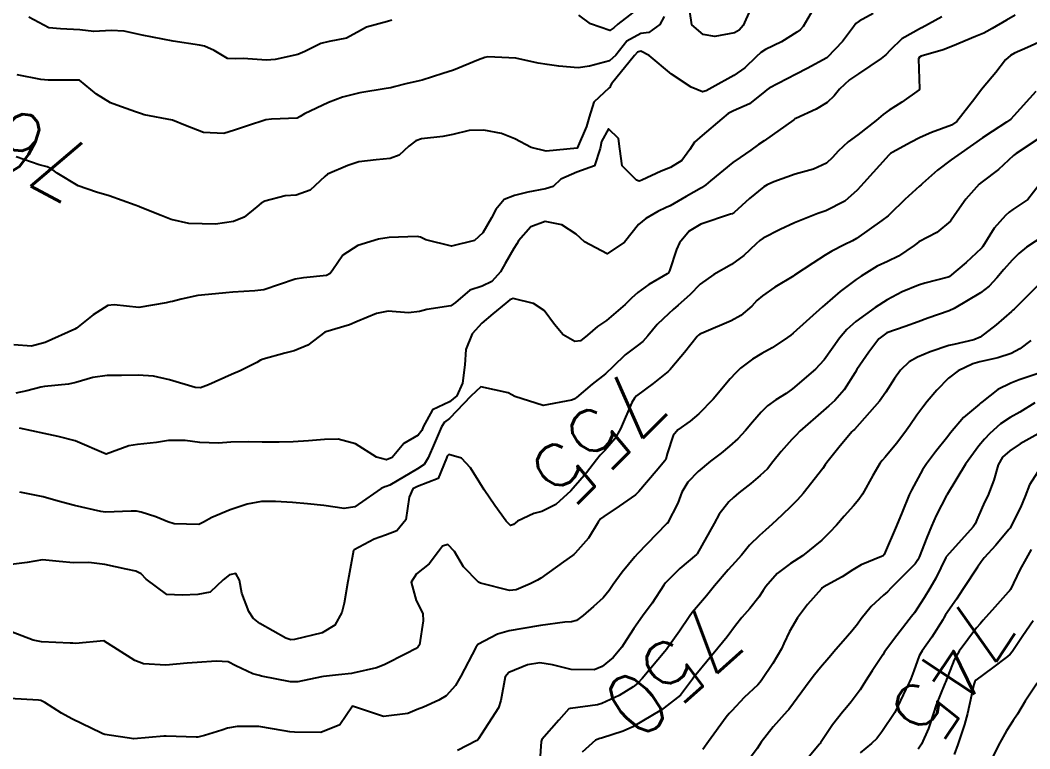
# Model space of a CAD drawing. Header units: metres. Extents: x 298520 to 308411, y 7433745 to 7450750.
# Drawn here: x 299663.7 to 299728.4, y 7449664.7 to 7449711.5 of the extents above; entities that cross this region are included whole.
import ezdxf
from ezdxf.enums import TextEntityAlignment as Align

# ---------------------------------------------------------------- set-up
doc = ezdxf.new("R2010")
doc.units = ezdxf.units.M
doc.header["$LTSCALE"] = 10
for name, color, linetype in [('Cotas', 45, 'Continuous'), ('Curvas de Nivel 1m', 11, 'Continuous'), ('Curvas de Nivel 5m', 15, 'Continuous')]:
    doc.layers.add(name, color=color, linetype=linetype)
doc.styles.add('Style-STANDARD', font='STANDARD.shx')

msp = doc.modelspace()

# ---------------------------------------------------------------- linework, layer by layer
at = {"layer": 'Curvas de Nivel 1m', "flags": 128}
for points, elevation in [([(299703.515, 7449712.364), (299702.008, 7449711.222), (299701.752, 7449710.973), (299701.497, 7449710.816), (299700.258, 7449711.242), (299699.508, 7449711.784)], 762), ([(299710.496, 7449712.137), (299710.045, 7449711.125), (299709.794, 7449710.832), (299709.496, 7449710.657), (299708.226, 7449710.415), (299707.494, 7449710.544), (299706.762, 7449711.167), (299706.631, 7449712.05)], 761), ([(299718.393, 7449711.908), (299717.507, 7449711.416), (299717.291, 7449711.256), (299717.124, 7449711.044), (299716.427, 7449710.113), (299715.473, 7449709.098), (299715.454, 7449709.079), (299715.424, 7449709.06), (299714.166, 7449708.373), (299713.462, 7449708.016), (299711.732, 7449707.106), (299711.564, 7449706.995), (299711.45, 7449706.891), (299710.452, 7449706.106), (299709.431, 7449705.653), (299709.084, 7449705.48), (299708.683, 7449705.141), (299707.412, 7449704.058), (299706.928, 7449703.645), (299706.639, 7449703.168), (299706.106, 7449702.462), (299705.391, 7449702.02), (299704.794, 7449701.781), (299703.539, 7449701.198), (299703.432, 7449701.149), (299703.382, 7449701.143), (299703.213, 7449701.203), (299702.295, 7449702.12), (299702.147, 7449703.219), (299702.054, 7449703.865), (299701.416, 7449704.5), (299700.95, 7449703.692), (299700.871, 7449703.235), (299700.502, 7449702.128), (299699.388, 7449701.72), (299698.359, 7449701.265), (299697.862, 7449700.786), (299697.373, 7449700.638), (299696.237, 7449700.424), (299695.367, 7449700.217), (299694.706, 7449699.964), (299694.176, 7449699.312), (299693.892, 7449698.77), (299693.338, 7449697.82), (299692.81, 7449697.328), (299691.329, 7449696.971), (299689.689, 7449697.366), (299689.335, 7449697.538), (299689.127, 7449697.58), (299687.334, 7449697.511), (299686.653, 7449697.4), (299685.329, 7449697.006), (299684.367, 7449696.385), (299683.72, 7449695.436), (299683.551, 7449695.196), (299683.307, 7449695.076), (299681.833, 7449694.934), (299681.303, 7449694.838), (299680.286, 7449694.492), (299679.293, 7449694.164), (299678.702, 7449694.085), (299677.29, 7449694.002), (299676.851, 7449693.955), (299675.287, 7449693.812), (299675.047, 7449693.782), (299673.981, 7449693.553), (299673.426, 7449693.414), (299673.281, 7449693.38), (299673.029, 7449693.312), (299671.277, 7449693.013), (299669.689, 7449693.196), (299669.278, 7449693.154), (299668.333, 7449692.559), (299667.264, 7449691.701), (299667.161, 7449691.632), (299665.254, 7449690.778), (299664.376, 7449690.544), (299663.252, 7449690.619)], 759), ([(299722.803, 7449711.677), (299721.524, 7449710.99), (299721.506, 7449710.977), (299720.228, 7449710.266), (299719.481, 7449709.555), (299719.222, 7449709.269), (299718.91, 7449709.018), (299717.463, 7449708.035), (299716.874, 7449707.631), (299716.236, 7449707.052), (299715.883, 7449706.619), (299715.44, 7449706.189), (299714.741, 7449705.759), (299713.424, 7449705.169), (299713.369, 7449705.136), (299713.301, 7449705.082), (299711.409, 7449703.732), (299711.037, 7449703.483), (299710.538, 7449703.119), (299709.865, 7449702.659), (299709.395, 7449702.328), (299707.963, 7449701.151), (299707.646, 7449700.889), (299707.376, 7449700.717), (299706.392, 7449700.145), (299705.359, 7449699.56), (299705.105, 7449699.434), (299704.583, 7449699.188), (299703.802, 7449698.741), (299703.344, 7449698.346), (299702.432, 7449697.214), (299701.325, 7449696.472), (299699.86, 7449697.245), (299699.338, 7449697.734), (299698.41, 7449698.331), (299697.346, 7449698.544), (299696.421, 7449698.21), (299695.634, 7449697.297), (299695.522, 7449697.107), (299695.328, 7449696.804), (299694.786, 7449695.838), (299694.487, 7449695.308), (299693.929, 7449694.689), (299693.299, 7449694.386), (299692.5, 7449694.127), (299691.598, 7449693.345), (299691.281, 7449693.136), (299689.742, 7449692.902), (299689.277, 7449692.774), (299688.573, 7449692.677), (299687.277, 7449692.784), (299686.52, 7449692.646), (299685.27, 7449692.116), (299684.782, 7449691.911), (299683.263, 7449691.469), (299683.202, 7449691.441), (299682.105, 7449690.602), (299681.244, 7449690.24), (299680.636, 7449690.082), (299679.236, 7449689.71), (299679.086, 7449689.641), (299678.844, 7449689.494), (299677.781, 7449688.951), (299677.225, 7449688.721), (299675.732, 7449688.046), (299675.218, 7449687.853), (299674.876, 7449687.885), (299673.225, 7449688.379), (299672.201, 7449688.603), (299671.229, 7449688.673), (299670.165, 7449688.665), (299669.228, 7449688.647), (299668.309, 7449688.537), (299667.221, 7449688.2), (299666.76, 7449688.097), (299665.217, 7449687.954), (299664.971, 7449687.908), (299664.08, 7449687.671), (299663.377, 7449687.513)], 758), ([(299704.981, 7449711.712), (299704.708, 7449711.188), (299704, 7449710.69), (299703.494, 7449710.616), (299702.579, 7449710.121), (299701.886, 7449709.224), (299701.469, 7449708.872), (299700.18, 7449708.529), (299699.465, 7449708.412), (299698.214, 7449708.514), (299697.466, 7449708.621), (299696.905, 7449708.716), (299695.47, 7449709.035), (299693.676, 7449709.113), (299693.471, 7449709.081), (299693.077, 7449708.934), (299691.462, 7449708.271), (299690.778, 7449708.038), (299689.455, 7449707.621), (299689.26, 7449707.567), (299688.4, 7449707.381), (299687.652, 7449707.187), (299687.45, 7449707.13), (299687.144, 7449707.088), (299685.447, 7449706.808), (299684.348, 7449706.527), (299683.44, 7449706.194), (299681.897, 7449705.463), (299681.619, 7449705.278), (299681.428, 7449705.17), (299679.79, 7449705.124), (299679.427, 7449705.066), (299678.244, 7449704.678), (299677.416, 7449704.412), (299676.728, 7449704.205), (299675.414, 7449704.26), (299674.255, 7449704.717), (299673.425, 7449705.052), (299671.613, 7449705.395), (299671.431, 7449705.448), (299671.062, 7449705.586), (299669.847, 7449706.014), (299669.439, 7449706.173), (299668.547, 7449706.722), (299667.453, 7449707.63), (299665.452, 7449707.613), (299664.981, 7449707.665), (299663.456, 7449707.969)], 761), ([(299727.506, 7449711.799), (299726.956, 7449711.47), (299726.033, 7449710.935), (299725.688, 7449710.741), (299725.49, 7449710.64), (299724.963, 7449710.423), (299723.481, 7449709.801), (299722.891, 7449709.564), (299721.475, 7449709.16), (299721.362, 7449709.103), (299721.306, 7449708.992), (299721.378, 7449707.066), (299721.348, 7449706.991), (299720.237, 7449706.206), (299719.433, 7449705.688), (299719.036, 7449705.409), (299718.597, 7449705.022), (299717.414, 7449704.113), (299716.798, 7449703.657), (299716.148, 7449703.053), (299715.792, 7449702.663), (299715.395, 7449702.296), (299714.561, 7449701.899), (299713.388, 7449701.578), (299712.027, 7449701.1), (299711.589, 7449700.899), (299711.378, 7449700.771), (299710.465, 7449700.021), (299709.466, 7449699.129), (299709.405, 7449699.076), (299709.352, 7449699.047), (299709.23, 7449699.01), (299707.345, 7449698.363), (299706.593, 7449697.915), (299705.963, 7449697.174), (299705.765, 7449696.739), (299705.315, 7449695.379), (299705.253, 7449695.241), (299705.179, 7449695.181), (299703.997, 7449694.498), (299703.295, 7449693.989), (299702.878, 7449693.618), (299702.474, 7449693.212), (299701.272, 7449692.178), (299700.708, 7449691.796), (299700.066, 7449691.242), (299699.618, 7449690.886), (299699.257, 7449690.828), (299698.504, 7449691.261), (299697.937, 7449691.937), (299697.278, 7449692.835), (299696.596, 7449693.287), (299695.287, 7449693.593), (299695.073, 7449693.515), (299694.813, 7449693.305), (299693.982, 7449692.607), (299693.27, 7449692.009), (299692.65, 7449691.329), (299692.256, 7449690.327), (299692.198, 7449689.336), (299692.045, 7449688.161), (299691.679, 7449687.343), (299691.209, 7449686.972), (299690.106, 7449686.459), (299689.526, 7449685.367), (299689.439, 7449685.117), (299689.185, 7449684.815), (299688.265, 7449684.296), (299687.534, 7449683.394), (299687.161, 7449683.239), (299686.526, 7449683.406), (299685.176, 7449684.268), (299684.051, 7449684.56), (299683.179, 7449684.535), (299682.164, 7449684.47), (299681.177, 7449684.4), (299680.279, 7449684.376), (299679.176, 7449684.382), (299678.285, 7449684.391), (299677.176, 7449684.367), (299676.388, 7449684.308), (299675.175, 7449684.348), (299674.246, 7449684.48), (299673.177, 7449684.482), (299672.394, 7449684.352), (299671.172, 7449684.227), (299670.632, 7449684.135), (299669.163, 7449683.61), (299667.175, 7449684.451), (299666.093, 7449684.733), (299665.182, 7449684.927), (299663.598, 7449685.265)], 757), ([(299687.504, 7449711.481), (299687.22, 7449711.394), (299685.882, 7449711.029), (299685.494, 7449710.819), (299684.593, 7449710.322), (299683.483, 7449710.094), (299682.953, 7449709.975), (299681.917, 7449709.463), (299681.471, 7449709.275), (299680.014, 7449708.937), (299679.467, 7449708.903), (299677.967, 7449709.006), (299677.468, 7449708.99), (299676.968, 7449709.017), (299676.102, 7449709.531), (299675.477, 7449709.809), (299675.153, 7449709.868), (299673.481, 7449710.124), (299672.805, 7449710.244), (299671.487, 7449710.501), (299670.32, 7449710.768), (299669.491, 7449710.804), (299668.369, 7449710.742), (299667.491, 7449710.853), (299666.232, 7449710.909), (299665.493, 7449710.987), (299664.206, 7449711.673)], 762), ([(299729.487, 7449710.261), (299728.296, 7449709.723), (299727.477, 7449709.345), (299727.2, 7449709.199), (299726.895, 7449708.926), (299726.275, 7449708.122), (299725.455, 7449707.151), (299725.292, 7449706.942), (299724.93, 7449706.433), (299723.776, 7449704.965), (299723.42, 7449704.722), (299722.141, 7449704.258), (299721.412, 7449703.946), (299720.786, 7449703.62), (299719.657, 7449703.007), (299719.505, 7449702.906), (299719.401, 7449702.806), (299717.797, 7449701.034), (299717.6, 7449700.816), (299717.376, 7449700.558), (299716.568, 7449699.845), (299715.356, 7449699.233), (299715.228, 7449699.189), (299714.851, 7449699.068), (299713.347, 7449698.464), (299712.417, 7449698.025), (299711.337, 7449697.476), (299711.119, 7449697.329), (299710.891, 7449697.114), (299710.092, 7449696.351), (299709.313, 7449695.79), (299708.161, 7449695.147), (299707.303, 7449694.516), (299706.621, 7449693.839), (299705.88, 7449693.174), (299705.557, 7449692.901), (299705.278, 7449692.647), (299704.537, 7449691.92), (299703.932, 7449691.193), (299703.613, 7449690.841), (299703.253, 7449690.564), (299702.477, 7449689.978), (299701.708, 7449689.223), (299701.228, 7449688.765), (299700.367, 7449688.092), (299699.361, 7449687.249), (299699.284, 7449687.177), (299699.212, 7449687.138), (299699.031, 7449687.073), (299697.207, 7449686.732), (299695.39, 7449687.298), (299695.214, 7449687.407), (299694.978, 7449687.54), (299693.219, 7449687.934), (299692.569, 7449687.33), (299691.198, 7449685.903), (299690.894, 7449685.655), (299690.697, 7449685.355), (299690.236, 7449684.3), (299689.842, 7449683.363), (299689.588, 7449682.936), (299689.156, 7449682.655), (299687.366, 7449681.617), (299687.144, 7449681.517), (299687.047, 7449681.498), (299686.818, 7449681.403), (299685.841, 7449680.708), (299685.131, 7449680.224), (299684.445, 7449680.112), (299683.132, 7449680.31), (299682.096, 7449680.419), (299681.133, 7449680.493), (299680.041, 7449680.574), (299679.134, 7449680.558), (299678.23, 7449680.401), (299677.128, 7449680.031), (299675.949, 7449679.528), (299675.42, 7449679.234), (299675.116, 7449679.097), (299673.544, 7449679.128), (299673.118, 7449679.263), (299672.349, 7449679.572), (299671.425, 7449679.885), (299671.126, 7449679.939), (299670.776, 7449679.944), (299669.126, 7449679.882), (299668.827, 7449679.912), (299667.13, 7449680.304), (299666.083, 7449680.596), (299665.135, 7449680.862), (299663.64, 7449681.173)], 756), ([(299729.415, 7449704.131), (299727.583, 7449702.917), (299727.401, 7449702.777), (299726.433, 7449701.889), (299725.384, 7449701.085), (299725.209, 7449700.943), (299724.337, 7449699.987), (299723.63, 7449698.966), (299723.349, 7449698.573), (299722.49, 7449697.83), (299721.335, 7449697.236), (299721.19, 7449697.136), (299721.022, 7449696.993), (299720.013, 7449696.313), (299719.318, 7449695.984), (299718.657, 7449695.675), (299717.635, 7449695.035), (299717.301, 7449694.811), (299716.285, 7449694.058), (299715.284, 7449693.196), (299715.136, 7449693.062), (299713.266, 7449691.378), (299713.108, 7449691.248), (299712.893, 7449691.094), (299711.924, 7449690.432), (299711.247, 7449690.058), (299710.65, 7449689.708), (299709.885, 7449689.123), (299709.551, 7449688.806), (299709.226, 7449688.439), (299708.119, 7449687.146), (299707.203, 7449686.199), (299706.646, 7449685.718), (299705.865, 7449685.173), (299705.563, 7449684.801), (299705.17, 7449683.621), (299705.079, 7449683.266), (299705.033, 7449683.182), (299704.469, 7449682.503), (299703.36, 7449681.207), (299703.257, 7449681.093), (299703.14, 7449680.992), (299702.088, 7449680.261), (299701.119, 7449679.609), (299700.904, 7449679.444), (299700.743, 7449679.234), (299700.122, 7449678.22), (299699.272, 7449677.248), (299699.179, 7449677.162), (299699.091, 7449677.096), (299698.521, 7449676.692), (299697.077, 7449675.649), (299696.844, 7449675.514), (299696.376, 7449675.287), (299695.479, 7449674.884), (299695.066, 7449674.849), (299693.188, 7449675.319), (299693.074, 7449675.378), (299692.11, 7449676.361), (299691.528, 7449677.343), (299691.1, 7449677.798), (299690.762, 7449677.69), (299690.506, 7449677.356), (299689.895, 7449676.551), (299689.078, 7449675.909), (299688.752, 7449675.375), (299689.056, 7449674.213), (299689.503, 7449673.365), (299689.505, 7449672.898), (299689.277, 7449671.367), (299689.182, 7449671.208), (299689.02, 7449671.099), (299688.44, 7449670.801), (299687.01, 7449670.069), (299686.527, 7449669.885), (299685.004, 7449669.534), (299684.906, 7449669.519), (299684.083, 7449669.429), (299683.111, 7449669.329), (299683.001, 7449669.311), (299681.472, 7449668.987), (299680.995, 7449668.974), (299679.145, 7449669.344), (299679.001, 7449669.38), (299678.584, 7449669.496), (299677.499, 7449670.004), (299677.01, 7449670.264), (299676.225, 7449670.314), (299675.01, 7449670.226), (299674.379, 7449670.177), (299673.008, 7449670.049), (299671.572, 7449670.145), (299671.011, 7449670.361), (299669.023, 7449671.61), (299667.203, 7449671.446), (299667.021, 7449671.462), (299666.865, 7449671.476), (299665.022, 7449671.542), (299664.491, 7449671.665), (299663.028, 7449672.224)], 754), ([(299729.048, 7449700.895), (299728.32, 7449699.954), (299727.359, 7449699.306), (299727.127, 7449699.151), (299726.881, 7449698.925), (299726.166, 7449698.111), (299725.43, 7449696.939), (299725.388, 7449696.884), (299725.331, 7449696.817), (299724.367, 7449695.904), (299723.303, 7449695.002), (299723.282, 7449694.992), (299723.214, 7449694.971), (299721.706, 7449694.579), (299721.298, 7449694.456), (299720.255, 7449694.038), (299719.288, 7449693.522), (299718.524, 7449693.021), (299717.274, 7449692.127), (299716.7, 7449691.615), (299716.231, 7449691.05), (299715.825, 7449690.483), (299715.242, 7449689.67), (299714.962, 7449689.339), (299714.693, 7449689.068), (299713.22, 7449687.802), (299712.805, 7449687.507), (299712.156, 7449687.101), (299711.61, 7449686.705), (299711.205, 7449686.305), (299710.658, 7449685.656), (299710.206, 7449685.12), (299709.718, 7449684.591), (299709.178, 7449684.11), (299708.637, 7449683.672), (299707.951, 7449683.148), (299707.156, 7449682.49), (299706.508, 7449681.808), (299706.12, 7449681.17), (299705.849, 7449680.456), (299705.187, 7449679.179), (299705.151, 7449679.142), (299705.112, 7449679.104), (299703.28, 7449677.207), (299703.091, 7449677.005), (299702.277, 7449676.022), (299701.711, 7449675.224), (299701.453, 7449674.84), (299701.06, 7449674.374), (299700.456, 7449673.831), (299699.791, 7449673.243), (299699.366, 7449672.92), (299699.039, 7449672.841), (299698.607, 7449672.824), (299697.036, 7449672.609), (299695.919, 7449672.406), (299695.032, 7449672.249), (299694.296, 7449672.041), (299693.023, 7449671.371), (299692.971, 7449671.321), (299692.89, 7449671.19), (299691.938, 7449669.341), (299691.598, 7449668.739), (299690.984, 7449668.08), (299690.531, 7449667.803), (299689.531, 7449667.364), (299689.137, 7449667.202), (299688.971, 7449667.135), (299688.541, 7449666.948), (299686.966, 7449666.756), (299684.973, 7449667.42), (299684.164, 7449666.225), (299682.956, 7449665.73), (299681.248, 7449665.757), (299680.956, 7449665.777), (299680.597, 7449665.833), (299678.959, 7449666.109), (299677.574, 7449666.126), (299676.958, 7449666.012), (299676.601, 7449665.879), (299675.479, 7449665.535), (299675.051, 7449665.44), (299674.952, 7449665.431), (299673.012, 7449665.5), (299672.952, 7449665.496), (299672.876, 7449665.485), (299670.95, 7449665.313), (299669.094, 7449665.609), (299668.953, 7449665.655), (299668.871, 7449665.694), (299666.963, 7449666.608), (299666.3, 7449666.974), (299665.225, 7449667.656), (299664.975, 7449667.777), (299664.836, 7449667.8), (299662.977, 7449667.923)], 753), ([(299729.34, 7449697.63), (299728.24, 7449696.906), (299727.743, 7449696.497), (299727.32, 7449696.071), (299726.776, 7449695.46), (299726.342, 7449694.93), (299725.846, 7449694.386), (299725.293, 7449693.966), (299723.605, 7449692.965), (299723.281, 7449692.815), (299721.915, 7449692.346), (299721.274, 7449692.112), (299720.457, 7449691.812), (299719.267, 7449691.392), (299718.753, 7449691.018), (299718.12, 7449690.157), (299717.353, 7449689.038), (299717.231, 7449688.84), (299716.538, 7449687.728), (299715.939, 7449687.053), (299715.555, 7449686.711), (299715.206, 7449686.412), (299713.7, 7449685.082), (299713.445, 7449684.831), (299713.185, 7449684.551), (299712.489, 7449683.782), (299711.958, 7449683.102), (299711.605, 7449682.659), (299711.154, 7449682.224), (299710.541, 7449681.724), (299709.782, 7449681.124), (299709.44, 7449680.825), (299709.134, 7449680.542), (299708.507, 7449679.755), (299708.193, 7449679.144), (299707.093, 7449677.204), (299707.073, 7449677.18), (299707.049, 7449677.16), (299705.991, 7449676.264), (299705.074, 7449675.335), (299704.959, 7449675.182), (299704.208, 7449674.041), (299703.597, 7449673.202), (299703.035, 7449672.419), (299702.565, 7449671.678), (299702.262, 7449671.218), (299701.702, 7449670.537), (299701.01, 7449669.959), (299700.48, 7449669.763), (299699.008, 7449669.783), (299697.817, 7449670.074), (299697.012, 7449670.2), (299696.216, 7449670.082), (299695.006, 7449669.579), (299694.787, 7449669.303), (299694.509, 7449667.778), (299694.344, 7449667.309), (299693.264, 7449665.633), (299693.071, 7449665.328), (299693.022, 7449665.259), (299692.951, 7449665.212), (299691.712, 7449664.572)], 752), ([(299729.302, 7449694.776), (299727.441, 7449692.918), (299727.361, 7449692.841), (299727.281, 7449692.762), (299726.29, 7449691.913), (299725.265, 7449691.112), (299724.846, 7449690.946), (299723.568, 7449690.656), (299723.257, 7449690.575), (299722.054, 7449690.179), (299721.246, 7449689.839), (299720.701, 7449689.535), (299720.146, 7449689.001), (299719.765, 7449688.467), (299719.219, 7449687.594), (299718.807, 7449687.016), (299717.194, 7449685.198), (299717.115, 7449685.12), (299717.034, 7449685.042), (299716.186, 7449684.042), (299715.412, 7449683.058), (299715.31, 7449682.91), (299715.159, 7449682.689), (299713.912, 7449681.078), (299713.549, 7449680.672), (299713.13, 7449680.254), (299712.539, 7449679.679), (299711.912, 7449679.102), (299711.488, 7449678.728), (299711.106, 7449678.391), (299710.466, 7449677.75), (299709.938, 7449677.122), (299709.542, 7449676.672), (299709.083, 7449676.184), (299708.22, 7449675.143), (299707.709, 7449674.504), (299707.052, 7449673.762), (299706.77, 7449673.44), (299706.577, 7449673.165), (299705.964, 7449672.241), (299705.222, 7449671.178), (299705.135, 7449671.066), (299705.02, 7449670.932), (299703.574, 7449669.201), (299703.301, 7449668.903), (299702.995, 7449668.657), (299702.103, 7449668.102), (299700.978, 7449667.585), (299700.696, 7449667.514), (299698.973, 7449667.278), (299698.948, 7449667.276), (299698.862, 7449667.252), (299698.232, 7449666.528), (299697.14, 7449665.277), (299697.082, 7449665.147), (299696.956, 7449663.28)], 751), ([(299729.233, 7449688.867), (299727.763, 7449688.379), (299727.225, 7449688.168), (299726.398, 7449687.751), (299725.361, 7449686.939), (299725.281, 7449686.87), (299725.211, 7449686.821), (299724.19, 7449685.963), (299723.359, 7449684.967), (299723.181, 7449684.729), (299722.403, 7449683.749), (299721.809, 7449682.984), (299721.555, 7449682.59), (299721.151, 7449681.848), (299720.855, 7449681.284), (299720.715, 7449680.994), (299720.255, 7449679.869), (299719.899, 7449679.008), (299719.094, 7449677.165), (299719.034, 7449677.08), (299718.935, 7449677.022), (299717.632, 7449676.49), (299717.084, 7449676.177), (299716.396, 7449675.731), (299715.195, 7449675.059), (299715.121, 7449675.01), (299715.071, 7449674.959), (299714.171, 7449673.958), (299713.538, 7449673.083), (299713.034, 7449672.216), (299712.672, 7449671.448), (299712.503, 7449671.095), (299711.953, 7449670.156), (299711.259, 7449669.107), (299711.147, 7449668.952), (299710.99, 7449668.781), (299710.116, 7449667.984), (299709.318, 7449667.127), (299709.156, 7449666.943), (299708.969, 7449666.711), (299707.827, 7449665.147), (299707.457, 7449664.643)], 749), ([(299728.78, 7449686.904), (299727.814, 7449686.303), (299727.199, 7449685.963), (299726.569, 7449685.549), (299725.884, 7449684.933), (299725.542, 7449684.573), (299725.175, 7449684.144), (299724.319, 7449682.953), (299723.143, 7449681.017), (299723.128, 7449680.985), (299722.44, 7449679.66), (299722.137, 7449678.98), (299721.838, 7449678.25), (299721.356, 7449676.987), (299721.271, 7449676.808), (299721.089, 7449676.556), (299719.56, 7449675.013), (299719.318, 7449674.768), (299719.066, 7449674.539), (299718.264, 7449673.818), (299717.617, 7449673.034), (299717.383, 7449672.693), (299717.035, 7449672.236), (299716.475, 7449671.599), (299716, 7449671.05), (299715.544, 7449670.526), (299715.006, 7449669.908), (299714.63, 7449669.434), (299714.353, 7449669.07), (299712.974, 7449667.217), (299712.917, 7449667.147), (299712.876, 7449667.091), (299711.978, 7449666.085), (299711.215, 7449665.107), (299711.111, 7449664.947), (299710.947, 7449664.696), (299710.271, 7449663.778)], 748), ([(299728.995, 7449684.902), (299727.833, 7449684.257), (299727.172, 7449683.828), (299726.689, 7449683.403), (299726.41, 7449682.928), (299726.144, 7449681.939), (299725.751, 7449680.934), (299725.546, 7449680.527), (299725.122, 7449679.534), (299724.934, 7449679.124), (299724.811, 7449678.945), (299723.094, 7449677.039), (299723.07, 7449676.994), (299723.054, 7449676.97), (299722.408, 7449675.648), (299722.034, 7449674.98), (299721.671, 7449674.377), (299721.049, 7449673.416), (299720.857, 7449673.182), (299720.697, 7449672.995), (299719.696, 7449671.676), (299719.205, 7449671.017), (299719.134, 7449670.905), (299719.018, 7449670.712), (299718.331, 7449669.699), (299717.905, 7449669.031), (299717.552, 7449668.47), (299716.979, 7449667.689), (299716.683, 7449667.335), (299716.437, 7449667.045), (299715.789, 7449666.227), (299715.009, 7449665.059), (299714.988, 7449665.024), (299714.952, 7449664.975), (299714.067, 7449663.941)], 747), ([(299729.162, 7449682.779), (299728.427, 7449681.631), (299728.158, 7449680.91), (299727.861, 7449680.184), (299727.215, 7449678.919), (299727.178, 7449678.853), (299727.111, 7449678.76), (299726.277, 7449677.753), (299725.53, 7449676.936), (299725.33, 7449676.698), (299725.087, 7449676.346), (299724.171, 7449674.954), (299723.734, 7449674.289), (299723.048, 7449673.281), (299722.928, 7449673.088), (299722.861, 7449672.972), (299722.151, 7449671.86), (299721.531, 7449670.985), (299721.35, 7449670.655), (299721.003, 7449669.68), (299720.811, 7449669.177), (299720.726, 7449668.994), (299720.503, 7449668.512), (299719.783, 7449667.008), (299718.96, 7449665.772), (299718.625, 7449665.354), (299718.288, 7449665.027), (299717.556, 7449664.421)], 746), ([(299728.659, 7449672.904), (299728.002, 7449671.942), (299727.32, 7449670.917), (299727.187, 7449670.751), (299727.018, 7449670.604), (299726.048, 7449669.888), (299724.995, 7449669.084), (299724.93, 7449669.005), (299724.898, 7449668.941), (299724.863, 7449668.814), (299724.459, 7449666.948), (299724.261, 7449666.246), (299723.834, 7449664.957), (299723.593, 7449664.31)], 744), ([(299728.918, 7449668.901), (299728.146, 7449667.744), (299727.653, 7449666.913), (299727.39, 7449666.495), (299726.962, 7449665.838), (299726.622, 7449665.258), (299726.444, 7449664.925), (299725.953, 7449663.915)], 743)]:
    msp.add_lwpolyline(points, dxfattribs=dict(at, elevation=elevation))
at = {"layer": 'Curvas de Nivel 5m', "flags": 128}
for points, elevation in [([(299714.493, 7449712.09), (299713.902, 7449711.076), (299713.715, 7449710.863), (299713.497, 7449710.696), (299712.504, 7449710.079), (299711.48, 7449709.59), (299711.186, 7449709.404), (299710.889, 7449709.116), (299710.168, 7449708.421), (299709.461, 7449707.915), (299708.072, 7449707.151), (299707.681, 7449706.925), (299707.449, 7449706.869), (299706.722, 7449707.167), (299705.461, 7449707.995), (299704.029, 7449709.194), (299703.477, 7449709.487), (299703.262, 7449709.418), (299703.078, 7449709.206), (299701.605, 7449707.379), (299701.519, 7449707.229), (299701.518, 7449707.163), (299701.451, 7449707.128), (299700.47, 7449706.207), (299700.159, 7449705.243), (299700.008, 7449704.653), (299699.403, 7449703.25), (299697.401, 7449703.071), (299696.453, 7449703.289), (299695.409, 7449703.86), (299694.535, 7449704.186), (299693.414, 7449704.402), (299692.457, 7449704.378), (299691.411, 7449704.125), (299690.77, 7449703.999), (299689.41, 7449703.844), (299689.053, 7449703.729), (299688.594, 7449703.378), (299687.97, 7449702.811), (299687.395, 7449702.584), (299686.504, 7449702.513), (299685.393, 7449702.385), (299684.682, 7449702.135), (299683.384, 7449701.578), (299683.194, 7449701.443), (299682.268, 7449700.558), (299681.364, 7449700.24), (299680.651, 7449700.19), (299679.358, 7449699.858), (299679.121, 7449699.728), (299678.842, 7449699.495), (299678.032, 7449698.818), (299677.343, 7449698.538), (299676.188, 7449698.373), (299675.341, 7449698.387), (299674.466, 7449698.424), (299673.344, 7449698.67), (299672.699, 7449698.923), (299671.352, 7449699.471), (299671.271, 7449699.5), (299671.04, 7449699.585), (299669.362, 7449700.203), (299668.556, 7449700.427), (299667.371, 7449700.837), (299666.029, 7449701.65), (299665.661, 7449701.932), (299665.387, 7449702.055), (299664.862, 7449702.192), (299663.393, 7449702.695)], 760), ([(299728.842, 7449706.899), (299727.429, 7449705.324), (299727.224, 7449705.124), (299726.958, 7449704.925), (299726.032, 7449704.319), (299725.413, 7449703.914), (299724.054, 7449702.96), (299723.398, 7449702.498), (299722.519, 7449701.851), (299721.572, 7449700.988), (299721.477, 7449700.893), (299721.38, 7449700.803), (299720.418, 7449699.949), (299719.457, 7449699.009), (299719.407, 7449698.955), (299719.352, 7449698.914), (299718.943, 7449698.61), (299717.337, 7449697.448), (299717.079, 7449697.299), (299716.525, 7449697.048), (299715.737, 7449696.646), (299715.323, 7449696.389), (299714.518, 7449695.869), (299713.357, 7449695.089), (299713.303, 7449695.058), (299712.078, 7449694.319), (299711.29, 7449693.779), (299710.933, 7449693.467), (299710.602, 7449693.117), (299709.898, 7449692.503), (299709.273, 7449692.159), (299707.531, 7449691.421), (299707.264, 7449691.3), (299707.182, 7449691.243), (299707.106, 7449691.162), (299706.286, 7449690.131), (299705.476, 7449689.178), (299705.364, 7449689.046), (299705.23, 7449688.92), (299704.272, 7449688.14), (299703.214, 7449687.353), (299703.072, 7449687.202), (299702.916, 7449686.911), (299702.177, 7449685.22), (299701.819, 7449684.588), (299701.172, 7449683.843), (299700.867, 7449683.533), (299700.634, 7449683.235), (299699.997, 7449682.399), (299699.145, 7449681.414), (299698.989, 7449681.252), (299698.025, 7449680.371), (299697.122, 7449679.913), (299696.608, 7449679.798), (299695.578, 7449679.295), (299695.313, 7449679.096), (299695.11, 7449679.03), (299694.845, 7449679.303), (299694.125, 7449680.313), (299693.432, 7449681.317), (299693.147, 7449681.755), (299692.553, 7449682.725), (299691.986, 7449683.338), (299691.166, 7449683.588), (299691.05, 7449683.466), (299691.017, 7449683.351), (299690.475, 7449682.031), (299689.145, 7449681.529), (299688.853, 7449681.374), (299688.607, 7449680.848), (299688.395, 7449679.381), (299687.826, 7449678.675), (299687.108, 7449678.402), (299686.373, 7449678.139), (299685.093, 7449677.455), (299685.073, 7449677.441), (299685.052, 7449677.42), (299684.736, 7449675.764), (299684.678, 7449675.424), (299684.436, 7449674.042), (299684.288, 7449673.428), (299683.847, 7449672.619), (299683.03, 7449672.122), (299681.253, 7449671.694), (299681.025, 7449671.687), (299680.705, 7449671.794), (299679.035, 7449672.724), (299678.608, 7449673.065), (299678.329, 7449673.501), (299677.887, 7449674.681), (299677.731, 7449675.51), (299677.497, 7449675.934), (299677.076, 7449675.864), (299676.686, 7449675.524), (299675.85, 7449674.743), (299675.059, 7449674.597), (299674.058, 7449674.55), (299673.058, 7449674.585), (299671.745, 7449675.58), (299671.418, 7449675.927), (299671.078, 7449676.08), (299670.464, 7449676.211), (299669.082, 7449676.528), (299668.062, 7449676.641), (299667.083, 7449676.622), (299666.16, 7449676.72), (299665.085, 7449676.823), (299664.109, 7449676.644), (299663.081, 7449676.515)], 755), ([(299728.518, 7449690.907), (299727.812, 7449690.357), (299727.25, 7449690.076), (299726.388, 7449689.786), (299725.242, 7449689.526), (299724.783, 7449689.404), (299723.849, 7449688.961), (299723.228, 7449688.493), (299722.477, 7449687.72), (299721.851, 7449686.984), (299721.573, 7449686.621), (299721.204, 7449686.102), (299720.752, 7449685.44), (299720.433, 7449684.998), (299719.888, 7449684.297), (299719.169, 7449683.415), (299718.978, 7449683.201), (299718.832, 7449683.015), (299718.374, 7449682.24), (299717.705, 7449681.032), (299717.481, 7449680.693), (299717.132, 7449680.279), (299716.544, 7449679.623), (299716.042, 7449679.051), (299715.598, 7449678.565), (299715.103, 7449678.083), (299713.852, 7449677.079), (299713.088, 7449676.586), (299712.234, 7449675.946), (299711.503, 7449675.106), (299711.334, 7449674.842), (299711.062, 7449674.412), (299710.479, 7449673.689), (299709.975, 7449673.121), (299709.566, 7449672.596), (299709.03, 7449671.878), (299708.435, 7449671.139), (299707.006, 7449669.435), (299706.883, 7449669.282), (299706.799, 7449669.162), (299706.038, 7449668.118), (299704.975, 7449667.311), (299704.9, 7449667.256), (299704.807, 7449667.182), (299702.962, 7449666.094), (299702.359, 7449665.816), (299700.954, 7449665.371), (299700.848, 7449665.337), (299700.569, 7449665.234), (299699.723, 7449664.461)], 750), ([(299728.53, 7449677.475), (299728.205, 7449676.909), (299727.819, 7449676.179), (299727.203, 7449674.919), (299727.155, 7449674.836), (299727.07, 7449674.733), (299726.205, 7449673.779), (299725.463, 7449672.936), (299725.264, 7449672.714), (299725.038, 7449672.449), (299723.917, 7449670.957), (299723.586, 7449670.389), (299723.03, 7449668.969), (299722.992, 7449668.871), (299722.437, 7449667.517), (299722.265, 7449666.977), (299721.948, 7449665.995), (299721.504, 7449664.984), (299721.284, 7449664.651)], 745)]:
    msp.add_lwpolyline(points, dxfattribs=dict(at, elevation=elevation))

# ---------------------------------------------------------------- texts
at = {"layer": 'Cotas', "style": 'Style-STANDARD'}
for s, rotation, p in [('760', 151.66635, (299663.502, 7449703.547, 760)), ('755', 225.07757, (299700.77, 7449684.599, 755)), ('745', 236.37566, (299723.495, 7449669.679, 745)), ('750', 221.85883, (299705.54, 7449669.667, 750))]:
    msp.add_text(s, height=4, rotation=rotation, dxfattribs=at).set_placement(p, align=Align.MIDDLE_CENTER)

doc.saveas('drawing.dxf')
